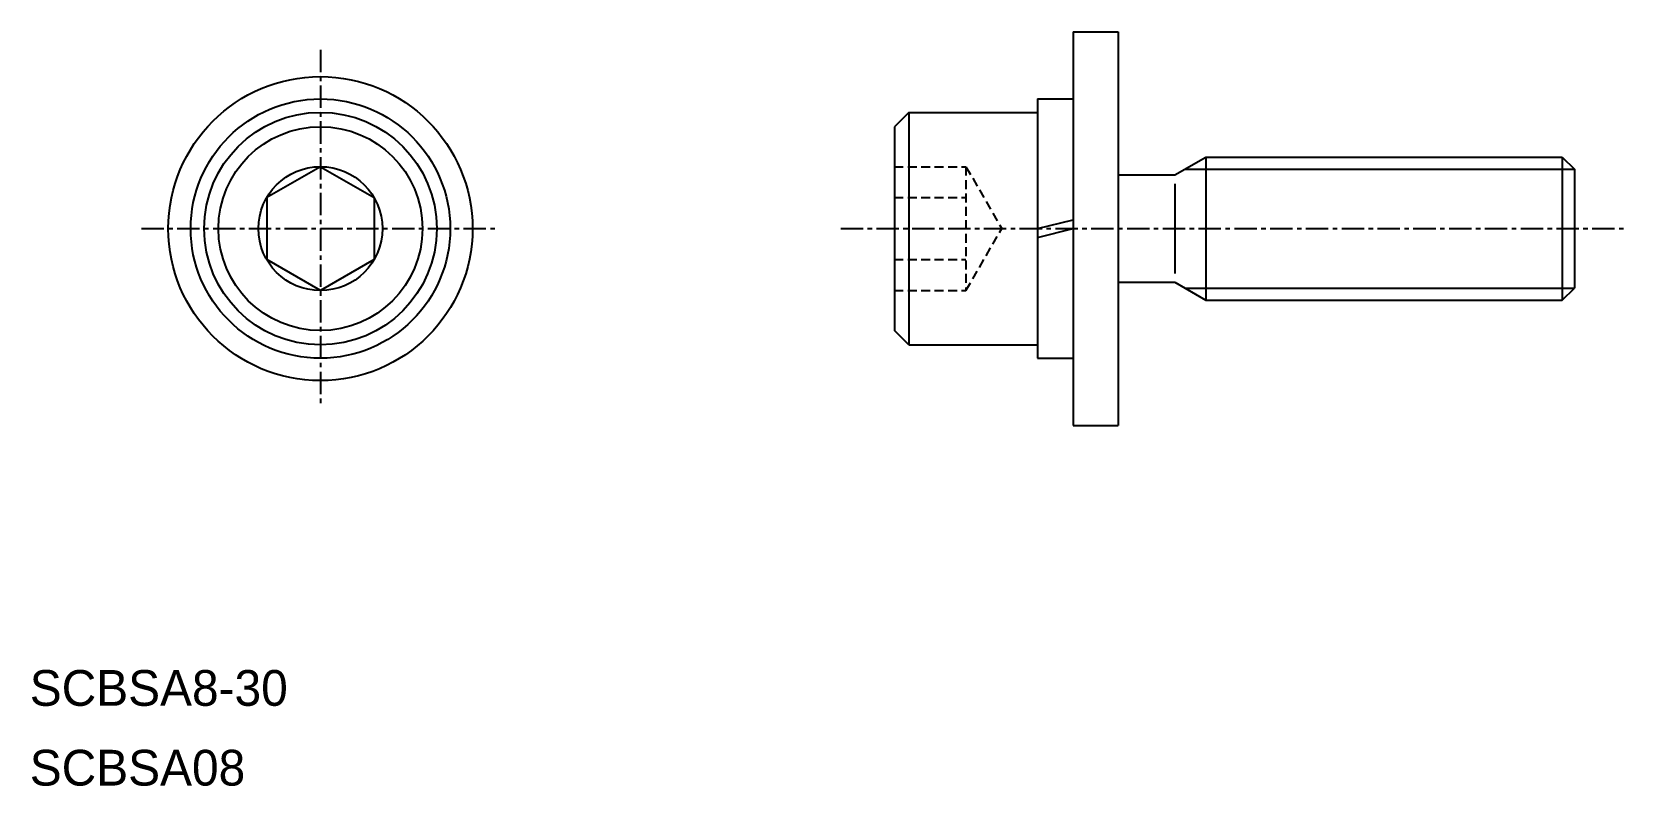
# Model space of a CAD drawing. Extents: x 5.1 to 94.3, y 8 to 50.2.
import ezdxf

# ---------------------------------------------------------------- set-up
doc = ezdxf.new("R2010")
doc.units = 0
doc.linetypes.add('CENTER', pattern=[2, 1.25, -0.25, 0.25, -0.25])
doc.linetypes.add('DASHED', pattern=[0.75, 0.5, -0.25])
doc.layers.get('0').update_dxf_attribs({"linetype": 'CONTINUOUS'})
doc.layers.add('CENTER', color=1, linetype='CENTER')

msp = doc.modelspace()

# ---------------------------------------------------------------- linework, layer by layer
at = {"color": 7, "linetype": 'CONTINUOUS'}
for p, q in [((63.317, 50.181), (63.317, 28.181)), ((63.317, 50.181), (65.817, 50.181)), ((65.817, 50.181), (65.817, 28.181)), ((61.317, 46.431), (61.317, 31.931)), ((61.317, 46.431), (63.317, 46.431)), ((54.117, 45.681), (53.317, 44.881)), ((54.117, 45.681), (54.117, 32.681)), ((54.117, 45.681), (61.317, 45.681)), ((53.317, 44.881), (53.317, 33.481)), ((68.985, 42.181), (70.717, 43.181)), ((70.717, 43.181), (90.641, 43.181)), ((70.717, 43.181), (70.717, 35.181)), ((73.461, 43.181), (73.461, 43.181)), ((75.205, 43.181), (75.205, 43.181)), ((90.641, 43.181), (90.641, 35.181)), ((90.641, 43.181), (91.317, 42.504)), ((21.244, 42.645), (18.244, 40.913)), ((21.244, 42.645), (24.244, 40.913)), ((65.817, 42.181), (68.985, 42.181)), ((91.317, 42.504), (91.317, 35.857)), ((68.985, 41.681), (68.985, 36.681)), ((18.244, 40.913), (18.244, 37.449)), ((24.244, 40.913), (24.244, 37.449)), ((61.317, 39.181), (63.317, 39.681)), ((61.317, 38.681), (63.317, 39.181)), ((21.244, 35.717), (18.244, 37.449)), ((24.244, 37.449), (21.244, 35.717)), ((65.817, 36.181), (68.985, 36.181)), ((68.985, 36.181), (70.717, 35.181)), ((90.641, 35.181), (91.317, 35.857)), ((70.717, 35.181), (90.641, 35.181)), ((54.117, 32.681), (53.317, 33.481)), ((54.117, 32.681), (61.317, 32.681)), ((61.317, 31.931), (63.317, 31.931)), ((63.317, 28.181), (65.817, 28.181))]:
    msp.add_line(p, q, dxfattribs=at)
at = {"color": 3, "linetype": 'DASHED'}
for p, q in [((53.317, 42.645), (57.317, 42.645)), ((57.317, 42.645), (59.317, 39.181)), ((57.317, 42.645), (57.317, 35.717)), ((53.317, 40.913), (57.317, 40.913)), ((57.317, 35.717), (59.317, 39.181)), ((53.317, 37.449), (57.317, 37.449)), ((53.317, 35.717), (57.317, 35.717))]:
    msp.add_line(p, q, dxfattribs=at)
at = {"color": 3, "linetype": 'CONTINUOUS'}
for p, q in [((69.546, 42.504), (91.317, 42.504)), ((69.546, 35.857), (91.317, 35.857))]:
    msp.add_line(p, q, dxfattribs=at)
at = {"color": 7, "linetype": 'CONTINUOUS'}
for radius in [8.5, 7.25, 6.5, 5.7, 3.464]:
    msp.add_circle((21.244, 39.181), radius, dxfattribs=at)
at = {"layer": 'CENTER', "color": 1, "linetype": 'CENTER'}
for p, q in [((21.244, 49.181), (21.244, 29.181)), ((11.244, 39.181), (31.244, 39.181)), ((50.317, 39.181), (94.317, 39.181))]:
    msp.add_line(p, q, dxfattribs=at)

# ---------------------------------------------------------------- texts
at = {"color": 7, "linetype": 'CONTINUOUS'}
for s, p in [('SCBSA8-30', (5, 12.5)), ('SCBSA08', (5, 8.04))]:
    msp.add_text(s, height=2, dxfattribs=at).set_placement(p)

doc.saveas('drawing.dxf')
